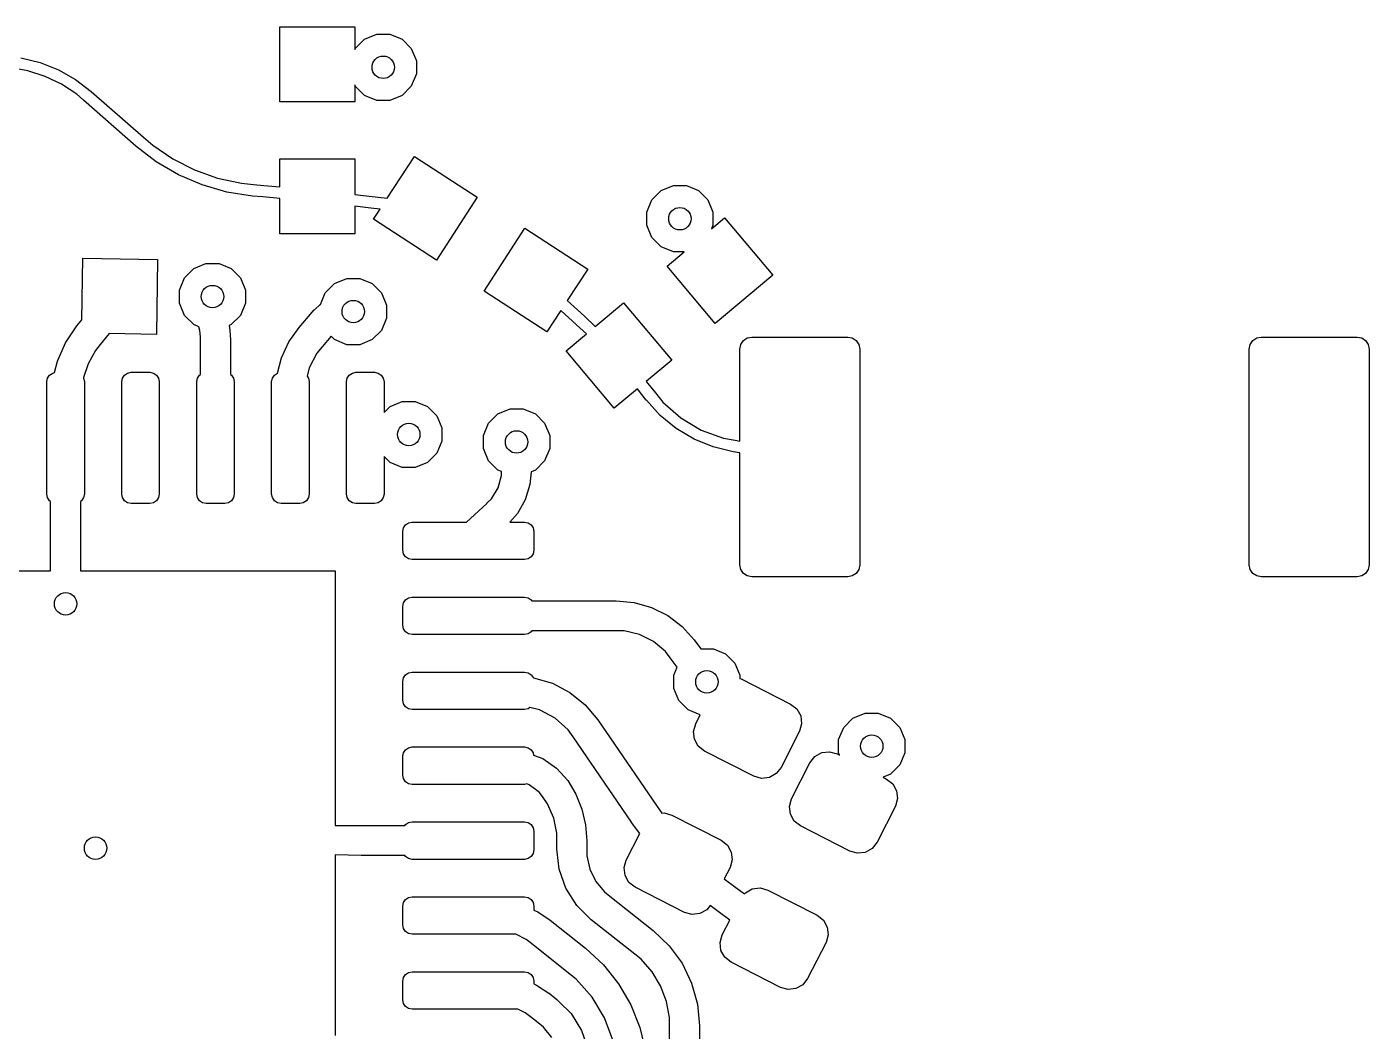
# Model space of a CAD drawing. Extents: x 111.5 to 167.6, y -133.5 to -81.5.
# Drawn here: x 158.64 to 167.6, y -110.57 to -103.87 of the extents above; entities that cross this region are included whole.
import ezdxf

# ---------------------------------------------------------------- set-up
doc = ezdxf.new("R2010")
doc.units = 0
doc.layers.add('BLACK', color=7, linetype='CONTINUOUS')

msp = doc.modelspace()

# ---------------------------------------------------------------- linework, layer by layer
at = {"layer": 'BLACK', "linetype": 'CONTINUOUS'}
for p, q in [((160.33, -104.366903), (160.33, -103.866903)), ((160.33, -103.866903), (160.83, -103.866903)), ((160.83, -103.866903), (160.83, -104.018947)), ((160.894997, -103.949822), (160.976105, -103.916226)), ((160.976105, -103.916226), (161.063895, -103.916226)), ((161.063895, -103.916226), (161.145003, -103.949822)), ((160.83, -104.018947), (160.832919, -104.0119)), ((160.832919, -104.0119), (160.894997, -103.949822)), ((161.145003, -103.949822), (161.207081, -104.0119)), ((161.207081, -104.0119), (161.240677, -104.093008)), ((158.601778, -104.073496), (158.729395, -104.105072)), ((161.240677, -104.093008), (161.240677, -104.180798)), ((158.647887, -104.160813), (158.588224, -104.15031)), ((158.763256, -104.197829), (158.647887, -104.160813)), ((158.729395, -104.105072), (158.851561, -104.153639)), ((158.851561, -104.153639), (158.966026, -104.218304)), ((161.240677, -104.180798), (161.207081, -104.261906)), ((158.87255, -104.250128), (158.763256, -104.197829)), ((158.973754, -104.316746), (158.87255, -104.250128)), ((158.966026, -104.218304), (159.070678, -104.297874)), ((160.832919, -104.261906), (160.83, -104.254858)), ((160.83, -104.254858), (160.83, -104.366903)), ((160.894997, -104.323984), (160.832919, -104.261906)), ((161.207081, -104.261906), (161.145003, -104.323984)), ((159.019308, -104.35657), (158.973754, -104.316746)), ((159.019353, -104.356628), (159.019308, -104.35657)), ((159.369105, -104.662159), (159.019353, -104.356628)), ((159.070678, -104.297874), (159.070668, -104.297885)), ((159.070668, -104.297885), (159.070669, -104.297886)), ((159.070669, -104.297886), (159.420421, -104.603417)), ((160.83, -104.366903), (160.33, -104.366903)), ((160.976105, -104.35758), (160.894997, -104.323984)), ((161.063895, -104.35758), (160.976105, -104.35758)), ((161.145003, -104.323984), (161.063895, -104.35758)), ((159.420421, -104.603417), (159.420489, -104.603506)), ((159.420489, -104.603506), (159.48155, -104.656876)), ((159.369091, -104.662176), (159.369106, -104.66216)), ((159.505323, -104.766921), (159.369091, -104.662176)), ((159.369106, -104.66216), (159.369105, -104.662159)), ((159.48155, -104.656876), (159.616242, -104.747635)), ((159.653556, -104.853855), (159.505323, -104.766921)), ((159.616242, -104.747635), (159.761203, -104.820885)), ((160.33, -104.934809), (160.33, -104.746903)), ((160.33, -104.746903), (160.83, -104.746903)), ((160.83, -104.746903), (160.83, -104.985878)), ((161.046778, -105.009687), (161.227477, -104.731435)), ((161.227477, -104.731435), (161.646812, -105.003754)), ((159.811474, -104.921622), (159.653556, -104.853855)), ((159.761203, -104.820885), (159.914168, -104.875483)), ((159.914168, -104.875483), (160.072749, -104.910574)), ((159.976612, -104.969162), (159.811474, -104.921622)), ((160.146384, -104.995733), (159.976612, -104.969162)), ((160.072749, -104.910574), (160.153611, -104.918069)), ((160.146387, -104.995734), (160.146384, -104.995733)), ((160.215221, -105.002138), (160.146387, -104.995734)), ((160.153611, -104.918069), (160.153611, -104.91807)), ((160.153611, -104.91807), (160.153613, -104.91807)), ((160.153613, -104.91807), (160.222447, -104.924474)), ((160.222447, -104.924474), (160.33, -104.934809)), ((160.83, -104.985878), (160.944812, -104.998322)), ((162.812919, -105.0219), (162.874997, -104.959822)), ((162.874997, -104.959822), (162.956105, -104.926226)), ((162.956105, -104.926226), (163.043895, -104.926226)), ((163.043895, -104.926226), (163.125003, -104.959822)), ((163.125003, -104.959822), (163.187081, -105.0219)), ((160.215222, -105.002138), (160.215221, -105.002137)), ((160.215221, -105.002137), (160.215221, -105.002138)), ((160.215222, -105.002139), (160.215222, -105.002138)), ((160.33, -105.012815), (160.215222, -105.002139)), ((160.33, -105.246903), (160.33, -105.012815)), ((160.936172, -105.075842), (160.83, -105.064008)), ((160.83, -105.064008), (160.83, -105.246903)), ((160.99925, -105.082872), (160.936172, -105.075842)), ((160.944812, -104.998322), (161.046778, -105.009687)), ((160.955158, -105.15077), (160.99925, -105.082872)), ((161.646812, -105.003754), (161.374493, -105.423089)), ((162.779323, -105.103008), (162.812919, -105.0219)), ((163.187081, -105.0219), (163.220677, -105.103008)), ((161.374493, -105.423089), (160.955158, -105.15077)), ((162.779323, -105.190798), (162.779323, -105.103008)), ((163.210616, -105.215085), (163.297874, -105.141868)), ((163.220677, -105.103008), (163.220677, -105.190798)), ((163.297874, -105.141868), (163.619268, -105.52489)), ((160.83, -105.246903), (160.33, -105.246903)), ((161.693188, -105.630052), (161.965507, -105.210717)), ((161.965507, -105.210717), (162.384842, -105.483036)), ((162.812919, -105.271906), (162.779323, -105.190798)), ((163.220677, -105.190798), (163.210616, -105.215085)), ((162.874997, -105.333984), (162.812919, -105.271906)), ((162.956105, -105.36758), (162.874997, -105.333984)), ((159.007153, -105.821642), (159.014334, -105.410257)), ((159.014334, -105.410257), (159.514258, -105.418983)), ((159.514258, -105.418983), (159.505532, -105.918907)), ((162.914852, -105.463262), (163.028881, -105.36758)), ((163.028881, -105.36758), (162.956105, -105.36758)), ((159.692919, -105.5419), (159.754997, -105.479822)), ((159.754997, -105.479822), (159.836105, -105.446226)), ((159.836105, -105.446226), (159.923895, -105.446226)), ((159.923895, -105.446226), (160.005003, -105.479822)), ((160.005003, -105.479822), (160.067081, -105.5419)), ((162.384842, -105.483036), (162.248023, -105.693718)), ((163.236246, -105.846284), (162.914852, -105.463262)), ((163.619268, -105.52489), (163.236246, -105.846284)), ((159.659323, -105.623008), (159.692919, -105.5419)), ((159.659323, -105.710798), (159.659323, -105.623008)), ((160.067081, -105.5419), (160.100677, -105.623008)), ((160.100677, -105.623008), (160.100677, -105.710798)), ((160.632919, -105.6419), (160.694997, -105.579822)), ((160.694997, -105.579822), (160.776105, -105.546226)), ((160.776105, -105.546226), (160.863895, -105.546226)), ((160.863895, -105.546226), (160.945003, -105.579822)), ((160.945003, -105.579822), (161.007081, -105.6419)), ((159.692919, -105.791906), (159.659323, -105.710798)), ((160.100677, -105.710798), (160.067081, -105.791906)), ((160.600629, -105.719854), (160.632919, -105.6419)), ((161.007081, -105.6419), (161.040677, -105.723008)), ((162.112523, -105.902371), (161.693188, -105.630052)), ((162.248023, -105.693718), (162.362277, -105.797507)), ((162.434145, -105.866622), (162.623754, -105.707522)), ((162.623754, -105.707522), (162.945148, -106.090544)), ((159.754997, -105.853984), (159.692919, -105.791906)), ((160.067081, -105.791906), (160.005003, -105.853984)), ((160.45857, -105.872414), (160.545098, -105.769865)), ((160.545098, -105.769865), (160.5451, -105.769862)), ((160.5451, -105.769862), (160.545101, -105.769861)), ((160.545101, -105.769861), (160.559147, -105.756193)), ((160.559147, -105.756193), (160.561581, -105.754934)), ((160.561581, -105.754934), (160.5999, -105.720223)), ((160.5999, -105.720223), (160.600629, -105.719854)), ((161.040677, -105.723008), (161.040677, -105.810798)), ((162.204981, -105.759997), (162.112523, -105.902371)), ((162.309831, -105.855243), (162.204981, -105.759997)), ((162.362277, -105.797507), (162.362279, -105.79751)), ((162.362279, -105.79751), (162.434145, -105.866622)), ((158.900109, -105.97434), (158.975061, -105.861935)), ((158.975061, -105.861935), (158.975079, -105.86195)), ((158.975079, -105.86195), (158.975081, -105.861947)), ((158.975081, -105.861947), (159.007153, -105.821642)), ((159.790021, -105.868491), (159.754997, -105.853984)), ((159.79555, -105.89386), (159.790021, -105.868491)), ((160.005003, -105.853984), (159.991209, -105.859697)), ((159.991209, -105.859697), (159.996632, -105.893098)), ((159.996632, -105.893098), (160.000011, -105.955951)), ((160.390802, -105.96868), (160.458554, -105.872404)), ((160.458554, -105.872404), (160.458569, -105.872416)), ((160.458569, -105.872416), (160.45857, -105.872414)), ((161.007081, -105.891906), (160.945003, -105.953984)), ((161.040677, -105.810798), (161.007081, -105.891906)), ((162.376043, -105.915376), (162.30983, -105.855243)), ((162.30983, -105.855243), (162.309831, -105.855243)), ((158.845014, -106.097698), (158.900109, -105.97434)), ((159.189737, -105.913394), (159.131579, -105.986481)), ((159.505532, -105.918907), (159.189737, -105.913394)), ((159.800002, -105.935185), (159.79555, -105.89386)), ((159.8, -105.955959), (159.80001, -105.955847)), ((159.8, -106.185736), (159.8, -105.955959)), ((159.80001, -105.955847), (159.800002, -105.935185)), ((160, -105.955951), (159.999999, -105.955953)), ((159.999999, -105.955953), (160, -105.955959)), ((160.000011, -105.955951), (160, -105.955951)), ((160, -105.955959), (160, -106.185736)), ((160.340871, -106.075294), (160.390802, -105.96868)), ((160.671365, -105.930352), (160.611428, -106.00139)), ((160.694997, -105.953984), (160.671365, -105.930352)), ((160.776105, -105.98758), (160.694997, -105.953984)), ((160.945003, -105.953984), (160.863895, -105.98758)), ((162.240732, -106.028916), (162.376043, -105.915376)), ((163.406089, -105.986289), (163.42343, -105.960335)), ((163.42343, -105.960335), (163.449384, -105.942994)), ((163.449384, -105.942994), (163.479999, -105.936904)), ((163.479999, -105.936904), (164.119999, -105.936904)), ((164.119999, -105.936904), (164.150614, -105.942994)), ((164.150614, -105.942994), (164.176568, -105.960335)), ((164.176568, -105.960335), (164.193909, -105.986289)), ((166.80609, -105.986288), (166.823431, -105.960334)), ((166.823431, -105.960334), (166.849385, -105.942993)), ((166.849385, -105.942993), (166.88, -105.936903)), ((166.88, -105.936903), (167.52, -105.936903)), ((167.52, -105.936903), (167.550615, -105.942993)), ((167.550615, -105.942993), (167.576569, -105.960334)), ((167.576569, -105.960334), (167.59391, -105.986288)), ((159.099803, -106.026304), (159.050586, -106.11553)), ((159.131403, -105.986662), (159.099803, -106.026304)), ((159.131579, -105.986481), (159.131403, -105.986662)), ((160.575664, -106.043788), (160.525697, -106.14284)), ((160.611279, -106.001534), (160.575664, -106.043788)), ((160.611428, -106.00139), (160.611279, -106.001534)), ((160.863895, -105.98758), (160.776105, -105.98758)), ((162.562126, -106.411938), (162.240732, -106.028916)), ((163.399999, -106.016904), (163.406089, -105.986289)), ((163.399999, -106.630698), (163.399999, -106.016904)), ((164.193909, -105.986289), (164.199999, -106.016904)), ((164.199999, -106.016904), (164.199999, -107.456904)), ((166.8, -106.016903), (166.80609, -105.986288)), ((166.8, -107.456903), (166.8, -106.016903)), ((167.59391, -105.986288), (167.6, -106.016903)), ((167.6, -106.016903), (167.6, -107.456903)), ((158.825282, -106.174333), (158.845014, -106.097698)), ((159.050586, -106.11553), (159.018389, -106.207713)), ((160.313606, -106.176656), (160.340871, -106.075294)), ((160.525697, -106.14284), (160.512397, -106.198744)), ((162.945148, -106.090544), (162.774609, -106.233642)), ((158.775, -106.234403), (158.779758, -106.210485)), ((158.775, -106.984403), (158.775, -106.234403)), ((158.779758, -106.210485), (158.793306, -106.190209)), ((158.793306, -106.190209), (158.813582, -106.176661)), ((158.813582, -106.176661), (158.825282, -106.174333)), ((159.018389, -106.207713), (159.020242, -106.210485)), ((159.020242, -106.210485), (159.025, -106.234403)), ((159.025, -106.234403), (159.025, -106.984403)), ((159.275, -106.234403), (159.279758, -106.210485)), ((159.275, -106.984403), (159.275, -106.234403)), ((159.279758, -106.210485), (159.293306, -106.190209)), ((159.293306, -106.190209), (159.313582, -106.176661)), ((159.313582, -106.176661), (159.3375, -106.171903)), ((159.3375, -106.171903), (159.4625, -106.171903)), ((159.4625, -106.171903), (159.486418, -106.176661)), ((159.486418, -106.176661), (159.506694, -106.190209)), ((159.506694, -106.190209), (159.520242, -106.210485)), ((159.520242, -106.210485), (159.525, -106.234403)), ((159.525, -106.234403), (159.525, -106.984403)), ((159.775, -106.234403), (159.779758, -106.210485)), ((159.775, -106.984403), (159.775, -106.234403)), ((159.779758, -106.210485), (159.793306, -106.190209)), ((159.793306, -106.190209), (159.8, -106.185736)), ((160, -106.185736), (160.006694, -106.190209)), ((160.006694, -106.190209), (160.020242, -106.210485)), ((160.020242, -106.210485), (160.025, -106.234403)), ((160.025, -106.234403), (160.025, -106.984403)), ((160.275, -106.234403), (160.279758, -106.210485)), ((160.275, -106.984403), (160.275, -106.234403)), ((160.279758, -106.210485), (160.293306, -106.190209)), ((160.293306, -106.190209), (160.313582, -106.176661)), ((160.313582, -106.176661), (160.313606, -106.176656)), ((160.512397, -106.198744), (160.520242, -106.210485)), ((160.520242, -106.210485), (160.525, -106.234403)), ((160.525, -106.234403), (160.525, -106.984403)), ((160.775, -106.234403), (160.779758, -106.210485)), ((160.775, -106.984403), (160.775, -106.234403)), ((160.779758, -106.210485), (160.793306, -106.190209)), ((160.793306, -106.190209), (160.813582, -106.176661)), ((160.813582, -106.176661), (160.8375, -106.171903)), ((160.8375, -106.171903), (160.9625, -106.171903)), ((160.9625, -106.171903), (160.986418, -106.176661)), ((160.986418, -106.176661), (161.006694, -106.190209)), ((161.006694, -106.190209), (161.020242, -106.210485)), ((161.020242, -106.210485), (161.025, -106.234403)), ((161.025, -106.234403), (161.025, -106.439819)), ((162.774609, -106.233642), (162.837217, -106.309318)), ((162.71697, -106.282007), (162.562126, -106.411938)), ((162.775722, -106.357302), (162.71697, -106.282007)), ((162.837217, -106.309318), (162.837214, -106.30932)), ((162.837214, -106.30932), (162.837215, -106.309322)), ((162.837215, -106.309322), (162.837228, -106.309311)), ((162.837228, -106.309311), (162.886069, -106.371834)), ((161.025, -106.439819), (161.064997, -106.399822)), ((161.064997, -106.399822), (161.146105, -106.366226)), ((161.146105, -106.366226), (161.233895, -106.366226)), ((161.233895, -106.366226), (161.315003, -106.399822)), ((161.315003, -106.399822), (161.377081, -106.4619)), ((161.784997, -106.449822), (161.866105, -106.416226)), ((161.866105, -106.416226), (161.953895, -106.416226)), ((161.953895, -106.416226), (162.035003, -106.449822)), ((162.775725, -106.35731), (162.775722, -106.357302)), ((162.775726, -106.357308), (162.775725, -106.35731)), ((162.775728, -106.35731), (162.775726, -106.357308)), ((162.775726, -106.357312), (162.775728, -106.35731)), ((162.775785, -106.357351), (162.775726, -106.357312)), ((162.868511, -106.459521), (162.775785, -106.357351)), ((162.886069, -106.371834), (163.005113, -106.476744)), ((161.377081, -106.4619), (161.410677, -106.543008)), ((161.689323, -106.593008), (161.722919, -106.5119)), ((161.722919, -106.5119), (161.784997, -106.449822)), ((162.035003, -106.449822), (162.097081, -106.5119)), ((162.097081, -106.5119), (162.130677, -106.593008)), ((162.975394, -106.54688), (162.868511, -106.459521)), ((163.005113, -106.476744), (163.141484, -106.557865)), ((161.410677, -106.543008), (161.410677, -106.630798)), ((161.689323, -106.680798), (161.689323, -106.593008)), ((162.130677, -106.593008), (162.130677, -106.680798)), ((163.094033, -106.617454), (162.975394, -106.54688)), ((163.141484, -106.557865), (163.290489, -106.612408)), ((161.410677, -106.630798), (161.377081, -106.711906)), ((161.722919, -106.761906), (161.689323, -106.680798)), ((162.130677, -106.680798), (162.097081, -106.761906)), ((163.221813, -106.669687), (163.094033, -106.617454)), ((163.355917, -106.702427), (163.221813, -106.669687)), ((163.290489, -106.612408), (163.368741, -106.625488)), ((163.368741, -106.625488), (163.368741, -106.625489)), ((163.368741, -106.625489), (163.399999, -106.630698)), ((161.064997, -106.773984), (161.025, -106.733987)), ((161.025, -106.733987), (161.025, -106.984403)), ((161.146105, -106.80758), (161.064997, -106.773984)), ((161.315003, -106.773984), (161.233895, -106.80758)), ((161.377081, -106.711906), (161.315003, -106.773984)), ((161.784997, -106.823984), (161.722919, -106.761906)), ((162.097081, -106.761906), (162.035003, -106.823984)), ((163.399999, -106.709774), (163.355917, -106.702427)), ((163.399999, -107.456904), (163.399999, -106.709774)), ((161.233895, -106.80758), (161.146105, -106.80758)), ((161.809994, -106.834338), (161.784997, -106.823984)), ((161.786641, -106.943177), (161.809986, -106.860066)), ((161.809986, -106.860066), (161.809994, -106.834338)), ((162.007959, -106.836699), (161.999212, -106.921582)), ((162.008079, -106.836412), (162.007959, -106.836699)), ((162.008209, -106.835082), (162.008079, -106.836412)), ((162.035003, -106.823984), (162.008209, -106.835082)), ((161.74169, -107.016878), (161.786641, -106.943177)), ((161.999212, -106.921582), (161.967304, -107.02186)), ((158.779758, -107.008321), (158.775, -106.984403)), ((158.793306, -107.028597), (158.779758, -107.008321)), ((158.8, -107.033069), (158.793306, -107.028597)), ((158.8, -107.496903), (158.8, -107.033069)), ((159.006694, -107.028597), (159, -107.033069)), ((159, -107.033069), (159, -107.496903)), ((159.020242, -107.008321), (159.006694, -107.028597)), ((159.025, -106.984403), (159.020242, -107.008321)), ((159.279758, -107.008321), (159.275, -106.984403)), ((159.293306, -107.028597), (159.279758, -107.008321)), ((159.313582, -107.042145), (159.293306, -107.028597)), ((159.3375, -107.046903), (159.313582, -107.042145)), ((159.4625, -107.046903), (159.3375, -107.046903)), ((159.486418, -107.042145), (159.4625, -107.046903)), ((159.506694, -107.028597), (159.486418, -107.042145)), ((159.520242, -107.008321), (159.506694, -107.028597)), ((159.525, -106.984403), (159.520242, -107.008321)), ((159.779758, -107.008321), (159.775, -106.984403)), ((159.793306, -107.028597), (159.779758, -107.008321)), ((159.813582, -107.042145), (159.793306, -107.028597)), ((159.8375, -107.046903), (159.813582, -107.042145)), ((159.9625, -107.046903), (159.8375, -107.046903)), ((159.986418, -107.042145), (159.9625, -107.046903)), ((160.006694, -107.028597), (159.986418, -107.042145)), ((160.020242, -107.008321), (160.006694, -107.028597)), ((160.025, -106.984403), (160.020242, -107.008321)), ((160.279758, -107.008321), (160.275, -106.984403)), ((160.293306, -107.028597), (160.279758, -107.008321)), ((160.313582, -107.042145), (160.293306, -107.028597)), ((160.3375, -107.046903), (160.313582, -107.042145)), ((160.4625, -107.046903), (160.3375, -107.046903)), ((160.486418, -107.042145), (160.4625, -107.046903)), ((160.506694, -107.028597), (160.486418, -107.042145)), ((160.520242, -107.008321), (160.506694, -107.028597)), ((160.525, -106.984403), (160.520242, -107.008321)), ((160.779758, -107.008321), (160.775, -106.984403)), ((160.793306, -107.028597), (160.779758, -107.008321)), ((160.813582, -107.042145), (160.793306, -107.028597)), ((160.8375, -107.046903), (160.813582, -107.042145)), ((160.9625, -107.046903), (160.8375, -107.046903)), ((160.986418, -107.042145), (160.9625, -107.046903)), ((161.006694, -107.028597), (160.986418, -107.042145)), ((161.020242, -107.008321), (161.006694, -107.028597)), ((161.025, -106.984403), (161.020242, -107.008321)), ((161.575054, -107.171903), (161.710091, -107.046285)), ((161.710091, -107.046285), (161.710093, -107.046284)), ((161.710093, -107.046284), (161.710096, -107.046282)), ((161.710096, -107.046282), (161.710137, -107.04625)), ((161.710137, -107.04625), (161.74169, -107.016878)), ((161.967304, -107.02186), (161.915616, -107.113524)), ((161.915616, -107.113524), (161.864537, -107.171903)), ((161.15, -107.234403), (161.154758, -107.210485)), ((161.15, -107.359403), (161.15, -107.234403)), ((161.154758, -107.210485), (161.168306, -107.190209)), ((161.168306, -107.190209), (161.188582, -107.176661)), ((161.188582, -107.176661), (161.2125, -107.171903)), ((161.2125, -107.171903), (161.575054, -107.171903)), ((161.864537, -107.171903), (161.9625, -107.171903)), ((161.9625, -107.171903), (161.986418, -107.176661)), ((161.986418, -107.176661), (162.006694, -107.190209)), ((162.006694, -107.190209), (162.020242, -107.210485)), ((162.020242, -107.210485), (162.025, -107.234403)), ((162.025, -107.234403), (162.025, -107.359403)), ((161.154758, -107.383321), (161.15, -107.359403)), ((161.168306, -107.403597), (161.154758, -107.383321)), ((161.188582, -107.417145), (161.168306, -107.403597)), ((162.006694, -107.403597), (161.986418, -107.417145)), ((162.020242, -107.383321), (162.006694, -107.403597)), ((162.025, -107.359403), (162.020242, -107.383321)), ((157.6, -107.496903), (158.8, -107.496903)), ((159, -107.496903), (160.7, -107.496903)), ((160.7, -107.496903), (160.7, -109.196923)), ((161.2125, -107.421903), (161.188582, -107.417145)), ((161.9625, -107.421903), (161.2125, -107.421903)), ((161.986418, -107.417145), (161.9625, -107.421903)), ((163.406089, -107.487519), (163.399999, -107.456904)), ((163.42343, -107.513473), (163.406089, -107.487519)), ((164.193909, -107.487519), (164.176568, -107.513473)), ((164.199999, -107.456904), (164.193909, -107.487519)), ((166.80609, -107.487518), (166.8, -107.456903)), ((166.823431, -107.513472), (166.80609, -107.487518)), ((167.59391, -107.487518), (167.576569, -107.513472)), ((167.6, -107.456903), (167.59391, -107.487518)), ((163.449384, -107.530814), (163.42343, -107.513473)), ((163.479999, -107.536904), (163.449384, -107.530814)), ((164.119999, -107.536904), (163.479999, -107.536904)), ((164.150614, -107.530814), (164.119999, -107.536904)), ((164.176568, -107.513473), (164.150614, -107.530814)), ((166.849385, -107.530813), (166.823431, -107.513472)), ((166.88, -107.536903), (166.849385, -107.530813)), ((167.52, -107.536903), (166.88, -107.536903)), ((167.550615, -107.530813), (167.52, -107.536903)), ((167.576569, -107.513472), (167.550615, -107.530813)), ((161.168306, -107.690209), (161.188582, -107.676661)), ((161.188582, -107.676661), (161.2125, -107.671903)), ((161.2125, -107.671903), (161.9625, -107.671903)), ((161.9625, -107.671903), (161.986418, -107.676661)), ((161.986418, -107.676661), (162.006694, -107.690209)), ((161.15, -107.734403), (161.154758, -107.710485)), ((161.15, -107.859403), (161.15, -107.734403)), ((161.154758, -107.710485), (161.168306, -107.690209)), ((162.006694, -107.690209), (162.011167, -107.696903)), ((162.011167, -107.696903), (162.575, -107.696903)), ((162.575, -107.696903), (162.694859, -107.708049)), ((162.694859, -107.708049), (162.810606, -107.741106)), ((162.810606, -107.741106), (162.918273, -107.79494)), ((161.154758, -107.883321), (161.15, -107.859403)), ((162.918273, -107.79494), (163.014167, -107.867705)), ((161.168306, -107.903597), (161.154758, -107.883321)), ((161.188582, -107.917145), (161.168306, -107.903597)), ((161.2125, -107.921903), (161.188582, -107.917145)), ((161.9625, -107.921903), (161.2125, -107.921903)), ((161.986418, -107.917145), (161.9625, -107.921903)), ((162.006694, -107.903597), (161.986418, -107.917145)), ((162.011167, -107.896903), (162.006694, -107.903597)), ((162.575, -107.896903), (162.011167, -107.896903)), ((162.627398, -107.89688), (162.575, -107.896903)), ((162.72939, -107.920957), (162.627398, -107.89688)), ((162.823122, -107.967824), (162.72939, -107.920957)), ((163.014167, -107.867705), (163.094823, -107.95671)), ((162.903579, -108.034971), (162.823122, -107.967824)), ((162.934999, -108.076903), (162.903579, -108.034971)), ((163.094823, -107.95671), (163.095, -107.956903)), ((163.095, -107.956903), (163.139492, -108.016226)), ((163.139492, -108.016226), (163.223895, -108.016226)), ((163.223895, -108.016226), (163.305003, -108.049822)), ((162.935, -108.076903), (162.934999, -108.076903)), ((162.98165, -108.139103), (162.935, -108.076903)), ((163.305003, -108.049822), (163.367081, -108.1119)), ((163.367081, -108.1119), (163.400677, -108.193008)), ((161.15, -108.234403), (161.154758, -108.210485)), ((161.154758, -108.210485), (161.168306, -108.190209)), ((161.168306, -108.190209), (161.188582, -108.176661)), ((161.188582, -108.176661), (161.2125, -108.171903)), ((161.2125, -108.171903), (161.9625, -108.171903)), ((161.9625, -108.171903), (161.986418, -108.176661)), ((161.986418, -108.176661), (162.006694, -108.190209)), ((162.006694, -108.190209), (162.019435, -108.209277)), ((162.019435, -108.209277), (162.022904, -108.209615)), ((162.022904, -108.209615), (162.148742, -108.247289)), ((162.959323, -108.193008), (162.98165, -108.139103)), ((162.959323, -108.280798), (162.959323, -108.193008)), ((163.400677, -108.193008), (163.400677, -108.215504)), ((163.400677, -108.215504), (163.409276, -108.21793)), ((163.409276, -108.21793), (163.738949, -108.385906)), ((161.15, -108.359403), (161.15, -108.234403)), ((162.148742, -108.247289), (162.264959, -108.30851)), ((162.264959, -108.30851), (162.367197, -108.390984)), ((162.992919, -108.361906), (162.959323, -108.280798)), ((161.154758, -108.383321), (161.15, -108.359403)), ((161.168306, -108.403597), (161.154758, -108.383321)), ((162.367197, -108.390984), (162.451621, -108.491618)), ((163.054997, -108.423984), (162.992919, -108.361906)), ((163.738949, -108.385906), (163.780315, -108.418517)), ((161.188582, -108.417145), (161.168306, -108.403597)), ((161.2125, -108.421903), (161.188582, -108.417145)), ((161.9625, -108.421903), (161.2125, -108.421903)), ((161.986418, -108.417145), (161.9625, -108.421903)), ((161.99879, -108.408877), (161.986418, -108.417145)), ((162.063562, -108.424893), (161.99879, -108.408877)), ((162.16666, -108.479204), (162.063562, -108.424893)), ((162.253704, -108.556679), (162.16666, -108.479204)), ((162.451621, -108.491618), (162.451618, -108.491618)), ((162.451618, -108.491618), (162.842525, -109.061673)), ((163.135732, -108.457425), (163.054997, -108.423984)), ((163.105124, -108.517499), (163.135732, -108.457425)), ((163.780315, -108.418517), (163.806052, -108.464475)), ((163.806052, -108.464475), (163.812244, -108.516785)), ((164.092919, -108.5419), (164.154997, -108.479822)), ((164.154997, -108.479822), (164.236105, -108.446226)), ((164.236105, -108.446226), (164.323895, -108.446226)), ((164.323895, -108.446226), (164.405003, -108.479822)), ((164.405003, -108.479822), (164.467081, -108.5419)), ((162.286658, -108.604698), (162.253704, -108.556679)), ((163.090826, -108.568195), (163.105124, -108.517499)), ((163.097018, -108.620505), (163.090826, -108.568195)), ((163.797946, -108.567481), (163.675368, -108.808053)), ((163.812244, -108.516785), (163.797946, -108.567481)), ((164.059323, -108.623008), (164.092919, -108.5419)), ((164.467081, -108.5419), (164.500677, -108.623008)), ((162.286672, -108.604724), (162.286658, -108.604698)), ((162.677581, -109.174781), (162.286672, -108.604724)), ((163.122755, -108.666463), (163.097018, -108.620505)), ((163.164121, -108.699074), (163.122755, -108.666463)), ((164.059323, -108.710798), (164.059323, -108.623008)), ((164.500677, -108.623008), (164.500677, -108.710798)), ((161.15, -108.734403), (161.154758, -108.710485)), ((161.15, -108.859403), (161.15, -108.734403)), ((161.154758, -108.710485), (161.168306, -108.690209)), ((161.168306, -108.690209), (161.188582, -108.676661)), ((161.188582, -108.676661), (161.2125, -108.671903)), ((161.2125, -108.671903), (161.9625, -108.671903)), ((161.9625, -108.671903), (161.986418, -108.676661)), ((161.986418, -108.676661), (162.006694, -108.690209)), ((162.006694, -108.690209), (162.020242, -108.710485)), ((162.020242, -108.710485), (162.023419, -108.726455)), ((162.023419, -108.726455), (162.084672, -108.749514)), ((162.084672, -108.749514), (162.17665, -108.812444)), ((163.493794, -108.86705), (163.164121, -108.699074)), ((163.867702, -108.776927), (163.900312, -108.735561)), ((163.900312, -108.735561), (163.94627, -108.709824)), ((163.94627, -108.709824), (163.99858, -108.703632)), ((163.99858, -108.703632), (164.049276, -108.71793)), ((164.049276, -108.71793), (164.065755, -108.726326)), ((164.065755, -108.726326), (164.059323, -108.710798)), ((164.500677, -108.710798), (164.467081, -108.791906)), ((162.17665, -108.812444), (162.250922, -108.895307)), ((163.642758, -108.849419), (163.5968, -108.875156)), ((163.675368, -108.808053), (163.642758, -108.849419)), ((163.745124, -109.017499), (163.867702, -108.776927)), ((164.467081, -108.791906), (164.405003, -108.853984)), ((161.154758, -108.883321), (161.15, -108.859403)), ((161.168306, -108.903597), (161.154758, -108.883321)), ((161.188582, -108.917145), (161.168306, -108.903597)), ((161.2125, -108.921903), (161.188582, -108.917145)), ((161.9625, -108.921903), (161.2125, -108.921903)), ((161.978177, -108.918784), (161.9625, -108.921903)), ((161.993838, -108.923975), (161.978177, -108.918784)), ((162.062533, -108.975125), (161.993838, -108.923975)), ((162.250922, -108.895307), (162.251048, -108.895413)), ((162.251048, -108.895413), (162.305722, -108.987772)), ((163.54449, -108.881348), (163.493794, -108.86705)), ((163.5968, -108.875156), (163.54449, -108.881348)), ((164.405003, -108.853984), (164.356074, -108.87425)), ((164.356074, -108.87425), (164.378949, -108.885906)), ((164.378949, -108.885906), (164.420315, -108.918517)), ((164.420315, -108.918517), (164.446052, -108.964475)), ((162.087194, -109.010134), (162.062533, -108.975125)), ((162.087212, -109.010121), (162.087194, -109.010134)), ((162.087214, -109.010123), (162.087212, -109.010121)), ((162.087216, -109.010127), (162.087214, -109.010123)), ((162.116698, -109.052274), (162.087216, -109.010127)), ((162.305722, -108.987772), (162.345709, -109.087373)), ((163.730826, -109.068195), (163.745124, -109.017499)), ((164.452244, -109.016785), (164.437946, -109.067481)), ((164.446052, -108.964475), (164.452244, -109.016785)), ((162.157441, -109.146731), (162.116698, -109.052274)), ((162.345709, -109.087373), (162.37008, -109.191899)), ((162.842525, -109.061673), (162.842526, -109.061675)), ((162.842526, -109.061675), (162.842541, -109.061664)), ((162.842541, -109.061664), (162.878748, -109.114442)), ((162.878748, -109.114442), (162.89551, -109.112458)), ((162.89551, -109.112458), (162.946206, -109.126756)), ((163.737018, -109.120505), (163.730826, -109.068195)), ((164.437946, -109.067481), (164.315368, -109.308053)), ((160.7, -109.196923), (160.873544, -109.196903)), ((160.873544, -109.196903), (160.873545, -109.196903)), ((160.873545, -109.196903), (161.163833, -109.196903)), ((161.163833, -109.196903), (161.168306, -109.190209)), ((161.168306, -109.190209), (161.188582, -109.176661)), ((161.188582, -109.176661), (161.2125, -109.171903)), ((161.2125, -109.171903), (161.9625, -109.171903)), ((161.9625, -109.171903), (161.986418, -109.176661)), ((161.986418, -109.176661), (162.006694, -109.190209)), ((162.006694, -109.190209), (162.020242, -109.210485)), ((162.178241, -109.247476), (162.157441, -109.146731)), ((162.37008, -109.191899), (162.378264, -109.298906)), ((162.677792, -109.175032), (162.677581, -109.174781)), ((162.732739, -109.248344), (162.677792, -109.175032)), ((162.946206, -109.126756), (163.275879, -109.294732)), ((163.762755, -109.166463), (163.737018, -109.120505)), ((163.804121, -109.199074), (163.762755, -109.166463)), ((164.133794, -109.36705), (163.804121, -109.199074)), ((162.020242, -109.210485), (162.025, -109.234403)), ((162.025, -109.234403), (162.025, -109.359403)), ((162.178265, -109.298911), (162.178241, -109.247476)), ((162.642054, -109.426325), (162.732739, -109.248344)), ((163.275879, -109.294732), (163.317245, -109.327343)), ((162.020242, -109.383321), (162.006694, -109.403597)), ((162.025, -109.359403), (162.020242, -109.383321)), ((162.178265, -109.298913), (162.178265, -109.298911)), ((162.178265, -109.352085), (162.178265, -109.298913)), ((162.180186, -109.371594), (162.178265, -109.352085)), ((162.180584, -109.372554), (162.180186, -109.371594)), ((162.19353, -109.486844), (162.180584, -109.372554)), ((162.378264, -109.298906), (162.378265, -109.298913)), ((162.378265, -109.352085), (162.378264, -109.352087)), ((162.378264, -109.352087), (162.378265, -109.352088)), ((162.378265, -109.298913), (162.378265, -109.352085)), ((162.378265, -109.352088), (162.378292, -109.39767)), ((163.317245, -109.327343), (163.342982, -109.373301)), ((163.342982, -109.373301), (163.349174, -109.425611)), ((164.18449, -109.381348), (164.133794, -109.36705)), ((164.2368, -109.375156), (164.18449, -109.381348)), ((164.282758, -109.349419), (164.2368, -109.375156)), ((164.315368, -109.308053), (164.282758, -109.349419)), ((160.873544, -109.396903), (160.7, -109.392217)), ((160.7, -109.392217), (160.7, -110.596903)), ((160.873545, -109.396903), (160.873544, -109.396902)), ((160.873544, -109.396902), (160.873544, -109.396903)), ((161.163833, -109.396903), (160.873545, -109.396903)), ((161.168306, -109.403597), (161.163833, -109.396903)), ((161.188582, -109.417145), (161.168306, -109.403597)), ((161.2125, -109.421903), (161.188582, -109.417145)), ((161.9625, -109.421903), (161.2125, -109.421903)), ((161.986418, -109.417145), (161.9625, -109.421903)), ((162.006694, -109.403597), (161.986418, -109.417145)), ((162.378292, -109.39767), (162.398685, -109.486524)), ((162.627756, -109.477021), (162.642054, -109.426325)), ((162.633948, -109.529331), (162.627756, -109.477021)), ((163.334876, -109.476307), (163.29592, -109.55276)), ((163.349174, -109.425611), (163.334876, -109.476307)), ((162.238558, -109.614774), (162.19353, -109.486844)), ((162.398685, -109.486524), (162.438441, -109.568563)), ((162.659685, -109.575289), (162.633948, -109.529331)), ((163.29592, -109.55276), (163.296002, -109.552831)), ((163.296002, -109.552831), (163.373284, -109.609543)), ((162.311067, -109.729387), (162.238558, -109.614774)), ((162.438441, -109.568563), (162.495544, -109.639627)), ((162.495544, -109.639627), (162.531304, -109.667893)), ((162.701051, -109.6079), (162.659685, -109.575289)), ((163.030724, -109.775876), (162.701051, -109.6079)), ((163.373284, -109.609543), (163.373284, -109.609544)), ((163.373284, -109.609544), (163.431214, -109.652032)), ((163.431214, -109.652032), (163.437242, -109.644387)), ((163.437242, -109.644387), (163.4832, -109.61865)), ((163.4832, -109.61865), (163.53551, -109.612458)), ((163.53551, -109.612458), (163.586206, -109.626756)), ((163.586206, -109.626756), (163.915879, -109.794732)), ((161.15, -109.734403), (161.154758, -109.710485)), ((161.15, -109.859403), (161.15, -109.734403)), ((161.154758, -109.710485), (161.168306, -109.690209)), ((161.168306, -109.690209), (161.188582, -109.676661)), ((161.188582, -109.676661), (161.2125, -109.671903)), ((161.2125, -109.671903), (161.9625, -109.671903)), ((161.9625, -109.671903), (161.986418, -109.676661)), ((161.986418, -109.676661), (162.006694, -109.690209)), ((162.006694, -109.690209), (162.020242, -109.710485)), ((162.020242, -109.710485), (162.025, -109.734403)), ((162.025, -109.734403), (162.025, -109.759857)), ((162.392748, -109.810366), (162.311067, -109.729387)), ((162.531304, -109.667893), (162.531305, -109.667894)), ((162.531305, -109.667894), (162.531306, -109.667895)), ((162.531306, -109.667895), (162.822005, -109.897393)), ((163.202746, -109.728995), (163.179688, -109.758245)), ((163.254996, -109.770813), (163.202746, -109.728995)), ((162.025, -109.759857), (162.050805, -109.771389)), ((162.050805, -109.771389), (162.134382, -109.827153)), ((162.134382, -109.827153), (162.134368, -109.82717)), ((162.134368, -109.82717), (162.134369, -109.827171)), ((162.134369, -109.827171), (162.134373, -109.827174)), ((162.134373, -109.827174), (162.370114, -110.014904)), ((162.393256, -109.811275), (162.392748, -109.810366)), ((162.407377, -109.82487), (162.393256, -109.811275)), ((162.40738, -109.824873), (162.407377, -109.82487)), ((162.407381, -109.824873), (162.40738, -109.824873)), ((162.698076, -110.05437), (162.407381, -109.824873)), ((163.08142, -109.790174), (163.030724, -109.775876)), ((163.13373, -109.783982), (163.08142, -109.790174)), ((163.179688, -109.758245), (163.13373, -109.783982)), ((163.254997, -109.770813), (163.254996, -109.770813)), ((163.254998, -109.770814), (163.254997, -109.770813)), ((163.332374, -109.827565), (163.254998, -109.770814)), ((163.282054, -109.926325), (163.332374, -109.827565)), ((163.915879, -109.794732), (163.957245, -109.827343)), ((163.957245, -109.827343), (163.982982, -109.873301)), ((161.154758, -109.883321), (161.15, -109.859403)), ((161.168306, -109.903597), (161.154758, -109.883321)), ((161.188582, -109.917145), (161.168306, -109.903597)), ((161.2125, -109.921903), (161.188582, -109.917145)), ((161.904492, -109.921903), (161.2125, -109.921903)), ((161.974732, -109.955683), (161.904492, -109.921903)), ((162.822005, -109.897393), (162.822074, -109.897459)), ((162.822074, -109.897459), (162.927951, -109.997797)), ((163.982982, -109.873301), (163.989174, -109.925611)), ((162.009626, -109.983473), (161.974732, -109.955683)), ((162.009783, -109.983626), (162.009626, -109.983473)), ((162.24552, -110.171353), (162.009783, -109.983626)), ((162.927951, -109.997797), (163.014152, -110.115587)), ((163.267756, -109.977021), (163.282054, -109.926325)), ((163.273948, -110.029331), (163.267756, -109.977021)), ((163.974876, -109.976307), (163.852298, -110.216879)), ((163.989174, -109.925611), (163.974876, -109.976307)), ((162.370114, -110.014904), (162.370115, -110.014905)), ((162.370115, -110.014905), (162.370117, -110.014906)), ((162.370117, -110.014906), (162.370117, -110.014907)), ((162.370117, -110.014907), (162.489425, -110.125345)), ((162.741368, -110.088583), (162.698075, -110.05437)), ((162.698075, -110.05437), (162.698076, -110.05437)), ((162.814303, -110.171404), (162.741368, -110.088583)), ((163.299685, -110.075289), (163.273948, -110.029331)), ((163.341051, -110.1079), (163.299685, -110.075289)), ((161.154758, -110.210485), (161.168306, -110.190209)), ((161.168306, -110.190209), (161.188582, -110.176661)), ((161.188582, -110.176661), (161.2125, -110.171903)), ((161.2125, -110.171903), (161.9625, -110.171903)), ((161.9625, -110.171903), (161.986418, -110.176661)), ((161.986418, -110.176661), (162.006694, -110.190209)), ((162.006694, -110.190209), (162.020242, -110.210485)), ((162.245521, -110.171354), (162.24552, -110.171353)), ((162.308154, -110.22117), (162.245521, -110.171354)), ((162.489425, -110.125345), (162.591076, -110.252224)), ((162.871186, -110.265973), (162.814303, -110.171404)), ((163.014152, -110.115587), (163.077809, -110.246937)), ((163.670724, -110.275876), (163.341051, -110.1079)), ((161.15, -110.234403), (161.154758, -110.210485)), ((161.15, -110.359403), (161.15, -110.234403)), ((162.020242, -110.210485), (162.025, -110.234403)), ((162.025, -110.234403), (162.025, -110.252539)), ((162.025, -110.252539), (162.043323, -110.260494)), ((162.043323, -110.260494), (162.125305, -110.314801)), ((162.413694, -110.3415), (162.308154, -110.22117)), ((162.591076, -110.252224), (162.672831, -110.392748)), ((162.91017, -110.369217), (162.871186, -110.265973)), ((163.077809, -110.246937), (163.116854, -110.387581)), ((163.72142, -110.290174), (163.670724, -110.275876)), ((163.819688, -110.258245), (163.77373, -110.283982)), ((163.852298, -110.216879), (163.819688, -110.258245)), ((161.154758, -110.383321), (161.15, -110.359403)), ((162.125305, -110.314801), (162.126307, -110.31545)), ((162.126307, -110.31545), (162.178762, -110.357243)), ((162.178762, -110.357243), (162.192823, -110.370902)), ((162.192823, -110.370902), (162.193319, -110.371798)), ((162.193319, -110.371798), (162.272999, -110.451466)), ((162.496229, -110.478636), (162.413694, -110.3415)), ((162.929987, -110.477782), (162.91017, -110.369217)), ((163.77373, -110.283982), (163.72142, -110.290174)), ((161.168306, -110.403597), (161.154758, -110.383321)), ((161.188582, -110.417145), (161.168306, -110.403597)), ((161.2125, -110.421903), (161.188582, -110.417145)), ((161.918721, -110.421903), (161.2125, -110.421903)), ((161.967835, -110.444954), (161.918721, -110.421903)), ((162.001667, -110.471878), (161.967835, -110.444954)), ((162.272999, -110.451466), (162.343821, -110.564352)), ((162.672831, -110.392748), (162.732891, -110.543824)), ((163.116854, -110.387581), (163.130017, -110.532949)), ((162.001675, -110.471868), (162.001667, -110.471878)), ((162.001679, -110.471872), (162.001675, -110.471868)), ((162.054134, -110.513665), (162.001679, -110.471872)), ((162.054136, -110.513666), (162.054134, -110.513665)), ((162.088883, -110.541372), (162.054135, -110.513666)), ((162.054135, -110.513666), (162.054136, -110.513666)), ((162.144279, -110.610881), (162.088883, -110.541372)), ((162.553142, -110.628232), (162.496229, -110.478636)), ((162.732891, -110.543824), (162.769932, -110.702124)), ((162.930016, -110.532783), (162.929987, -110.477782)), ((162.93, -110.532955), (162.930016, -110.532783)), ((162.93, -110.642595), (162.93, -110.532955)), ((163.13, -110.532949), (163.129999, -110.53295)), ((163.129999, -110.53295), (163.13, -110.532955)), ((163.130017, -110.532949), (163.13, -110.532949)), ((163.13, -110.532955), (163.13, -110.642595)), ((162.343821, -110.564352), (162.38765, -110.690202))]:
    msp.add_line(p, q, dxfattribs=at)
at = {"layer": 'BLACK'}
for centre in [(161.02, -104.136903), (163, -105.146903), (159.88, -105.666903), (160.82, -105.766903), (161.19, -106.586903), (161.91, -106.636903), (158.9, -107.716903), (163.18, -108.236903), (164.28, -108.666903), (159.1, -109.346903)]:
    msp.add_circle(centre, 0.075, dxfattribs=at)

doc.saveas('drawing.dxf')
